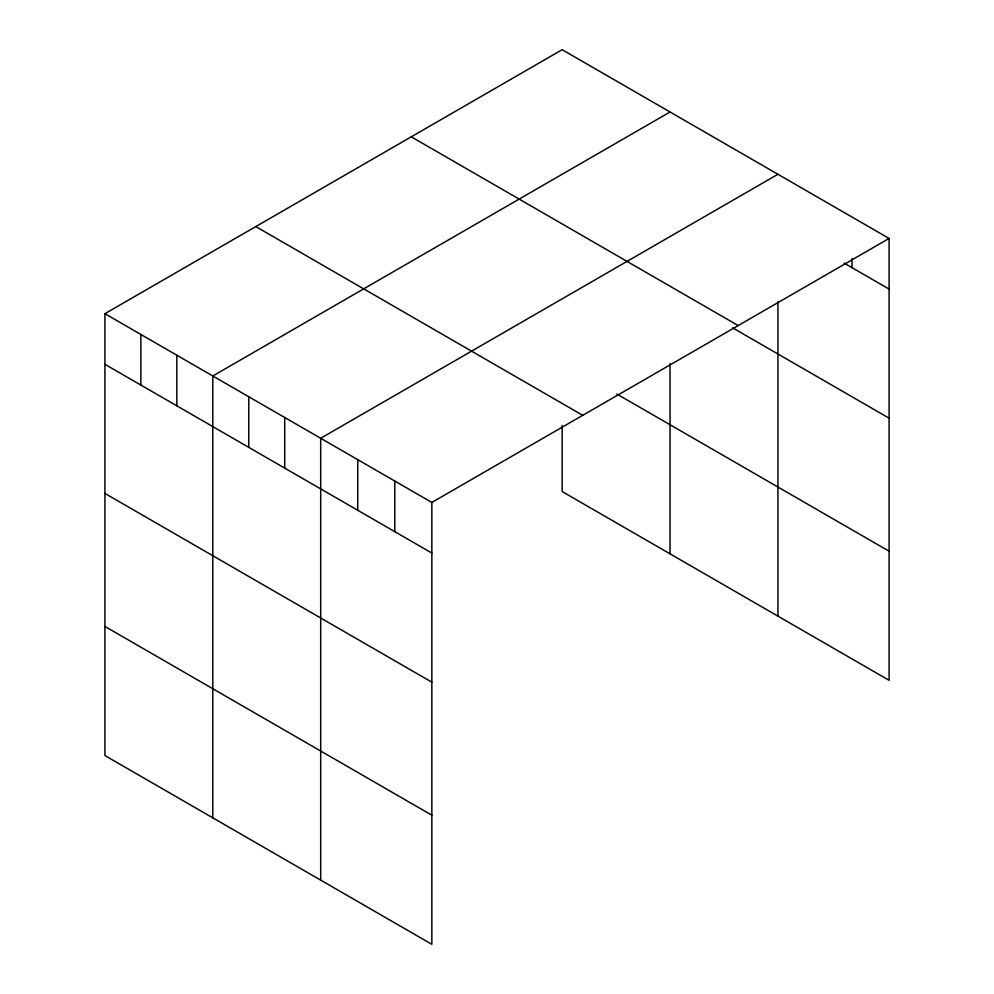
<?xml version="1.0" encoding="UTF-8"?>
<svg xmlns="http://www.w3.org/2000/svg" width="994" height="994" viewBox="0 0 994 994"><rect width="100%" height="100%" fill="white"/><g stroke="black" fill="none" stroke-linecap="round" stroke-linejoin="round"><path stroke-width="1.49" d="M104.917 313.694L431.843 502.442L431.843 944.3L104.917 755.552L104.917 313.694L562.157 49.7L889.083 238.448L889.083 680.306L562.157 491.558L562.157 425.469M670.043 111.987L212.803 375.981L212.803 817.838M777.929 174.273L320.689 438.267L320.689 880.125M431.843 502.442L889.083 238.448M844.092 263.087L889.083 289.068M411.267 136.812L738.194 325.572M732.653 327.858L889.083 418.176M616.765 393.972L889.083 551.198M255.806 226.57L582.732 415.33M104.917 364.301L431.843 553.062M104.917 493.422L431.843 682.17M104.917 626.444L431.843 815.192M852.032 258.477L852.032 267.672M777.929 301.741L777.929 616.131M670.043 363.58L670.043 553.844M394.792 481.046L394.792 531.666M357.741 459.663L357.741 510.27M284.719 417.505L284.719 468.124M248.761 396.743L248.761 447.362M176.833 355.218L176.833 405.825M140.875 334.456L140.875 385.063"/></g></svg>
